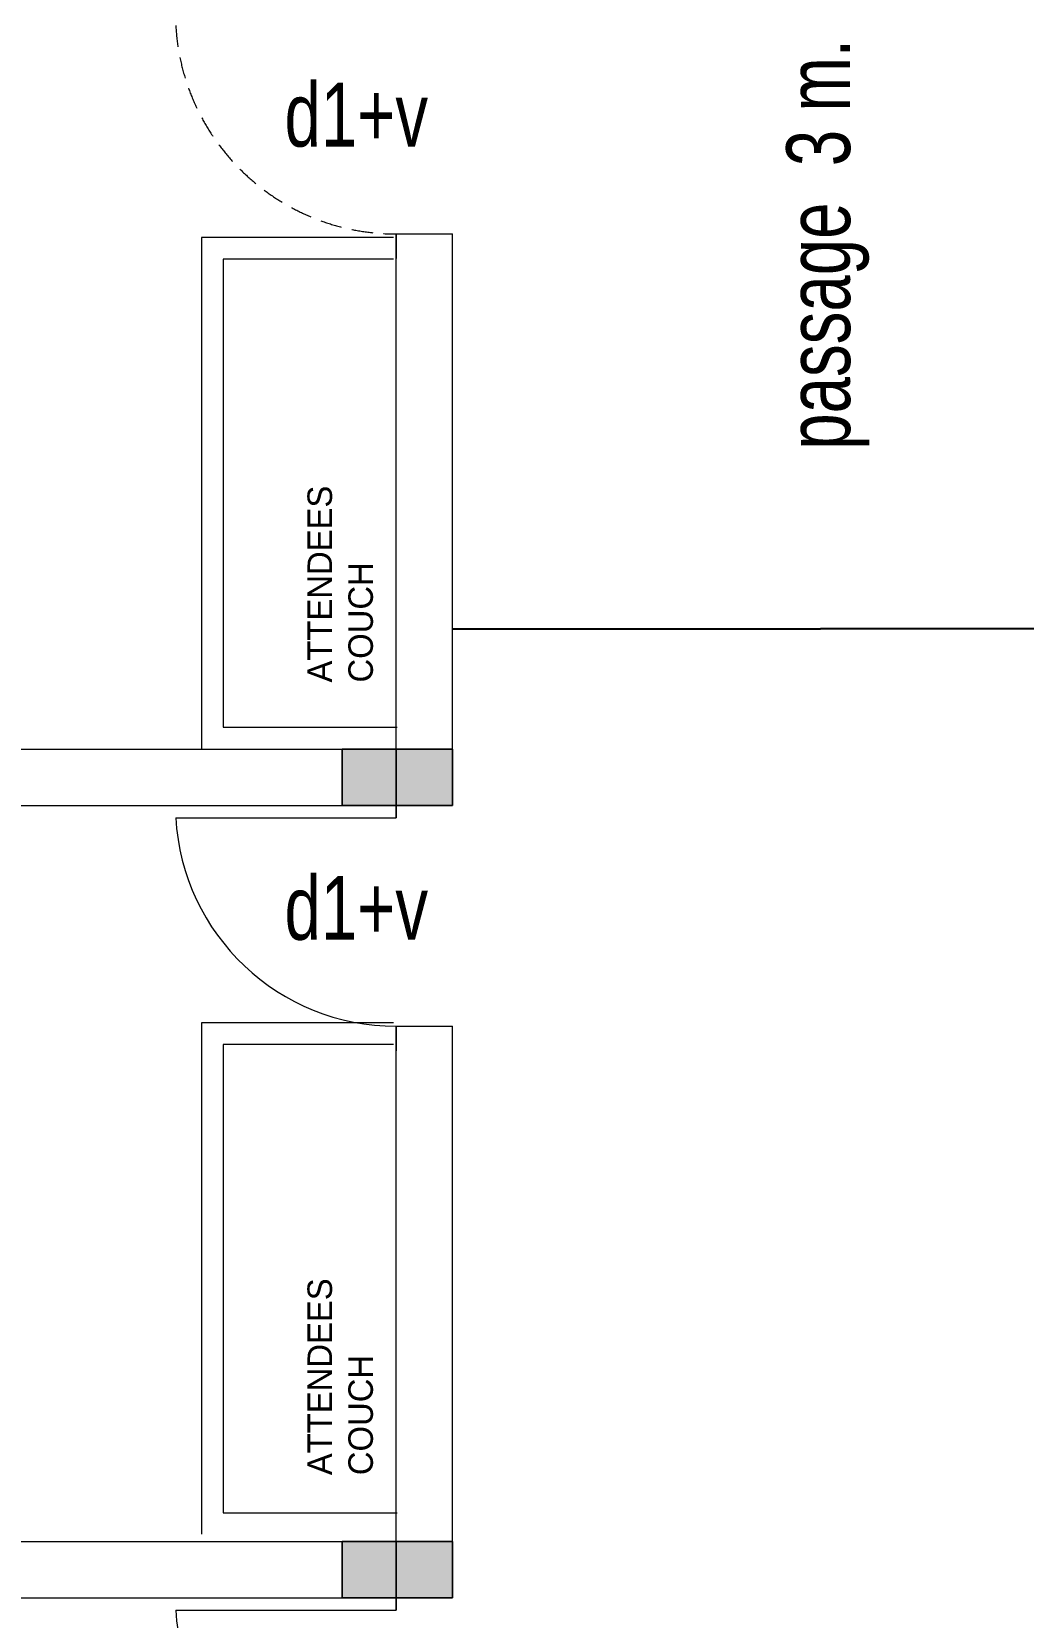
# Model space of a CAD drawing. Header units: metres. Extents: x 191982 to 427160, y -8904 to 80370.
# Drawn here: x 381512 to 385554, y 48272 to 54736 of the extents above; entities that cross this region are included whole.
import ezdxf

# ---------------------------------------------------------------- set-up
doc = ezdxf.new("R2010")
doc.units = ezdxf.units.M
doc.header["$LTSCALE"] = 700
doc.header["$MEASUREMENT"] = 0
doc.header["$PDMODE"] = 32
doc.linetypes.add('HIDDEN2', pattern=[0.1875, 0.125, -0.0625])
doc.layers.get('Defpoints').update_dxf_attribs({"lineweight": 9})
for name, color, linetype, lineweight in [('FURNITURE', 7, 'Continuous', 9), ('MAIN GATE', 7, 'Continuous', 9), ('NEW PLANS', 7, 'Continuous', 9)]:
    doc.layers.add(name, color=color, linetype=linetype, lineweight=lineweight)
doc.styles.add('RVR', font='MOD20.TTF')
doc.styles.get("Standard").update_dxf_attribs({"font": 'swisscl.ttf'})
doc.dimstyles.get("Standard").update_dxf_attribs({"dimtxt": 0.23, "dimasz": 0.23, "dimexe": 0.05, "dimexo": 0.05, "dimgap": 0.06, "dimtad": 0, "dimzin": 0, "dimdsep": 46, "dimtxsty": 'Standard', "dimcen": 0, "dimse1": 1, "dimse2": 1, "dimadec": 0, "dimazin": 0, "dimtfac": 1, "dimtofl": 0, "dimtmove": 2, "dimatfit": 0, "dimfxl": 0.18, "dimtolj": 1, "dimtzin": 0, "dimarcsym": 0})

# ---------------------------------------------------------------- blocks, each defined once
blk = doc.blocks.new('*D49')
at = {"layer": 'Defpoints', "color": 0, "transparency": 16777216}
for p in [(383227.8, 52301.4), (386227.8, 52301.4), (386227.8, 52301.4)]:
    blk.add_point(p, dxfattribs=at)
at = {"layer": 'NEW PLANS', "color": 0, "lineweight": -2, "transparency": 16777216}
for p, q in [((383228, 52301.4), (384727.3, 52301.4)), ((386227.5, 52301.4), (384728.3, 52301.4))]:
    blk.add_line(p, q, dxfattribs=at)
at = {"layer": 'NEW PLANS', "color": 0, "transparency": 16777216}
for points in [[(383228, 52301.4), (383228, 52301.3), (383227.8, 52301.4)], [(386227.5, 52301.4), (386227.5, 52301.3), (386227.8, 52301.4)]]:
    blk.add_solid(points, dxfattribs=at)
at = {"layer": 'NEW PLANS', "color": 0, "transparency": 16777216, "insert": (384727.8, 52301.4), "char_height": 0.23, "attachment_point": 5}
blk.add_mtext('\\A1;3000.00', dxfattribs=at)

msp = doc.modelspace()

# ---------------------------------------------------------------- hatches: boundary and pattern name
at = {"layer": 'NEW PLANS'}
for points in [[(382777.772, 51811.692), (382777.772, 51581.692), (382997.772, 51581.692), (382997.772, 51811.692)], [(382997.772, 51581.692), (382777.772, 51581.692), (382777.772, 51811.692), (382997.772, 51811.692)], [(382777.772, 51811.692), (382777.772, 51581.692), (382997.772, 51581.692), (382997.772, 51811.692)], [(382777.772, 51581.692), (382777.772, 51811.692), (382997.772, 51811.692), (382997.772, 51581.692)], [(383007.772, 51581.692), (383007.772, 51811.692), (382777.772, 51811.692), (382777.772, 51581.692)], [(383007.772, 51581.692), (383007.772, 51811.692), (382777.772, 51811.692), (382777.772, 51581.692)], [(382777.772, 51811.692), (382777.772, 51581.692), (382997.772, 51581.692), (382997.772, 51811.692)], [(382777.772, 51811.692), (382777.772, 51581.692), (382997.772, 51581.692), (382997.772, 51811.692)], [(382777.772, 51811.692), (382777.772, 51581.692), (382997.772, 51581.692), (382997.772, 51811.692)], [(382777.772, 51811.692), (382777.772, 51581.692), (382997.772, 51581.692), (382997.772, 51811.692)], [(383007.772, 51811.692), (383007.772, 51581.692), (382777.772, 51581.692), (382777.772, 51811.692)], [(383007.772, 51811.692), (383007.772, 51581.692), (382777.772, 51581.692), (382777.772, 51811.692)], [(382777.772, 51811.692), (382777.772, 51581.692), (382997.772, 51581.692), (382997.772, 51811.692)], [(382777.772, 51811.692), (382777.772, 51581.692), (382997.772, 51581.692), (382997.772, 51811.692)], [(383007.772, 51811.692), (383007.772, 51581.692), (382777.772, 51581.692), (382777.772, 51811.692)], [(383007.772, 51811.692), (383007.772, 51581.692), (382777.772, 51581.692), (382777.772, 51811.692)], [(382777.772, 51811.692), (382777.772, 51581.692), (382997.772, 51581.692), (382997.772, 51811.692)], [(382777.772, 51811.692), (382777.772, 51581.692), (382997.772, 51581.692), (382997.772, 51811.692)], [(382777.772, 51811.692), (382777.772, 51581.692), (382997.772, 51581.692), (382997.772, 51811.692)], [(382777.772, 51811.692), (382777.772, 51581.692), (382997.772, 51581.692), (382997.772, 51811.692)], [(383007.772, 51811.692), (383007.772, 51581.692), (382777.772, 51581.692), (382777.772, 51811.692)], [(383007.772, 51811.692), (383007.772, 51581.692), (382777.772, 51581.692), (382777.772, 51811.692)], [(382777.772, 51811.692), (382777.772, 51581.692), (382997.772, 51581.692), (382997.772, 51811.692)], [(382777.772, 51811.692), (382777.772, 51581.692), (382997.772, 51581.692), (382997.772, 51811.692)], [(382777.772, 51811.692), (382777.772, 51581.692), (382997.772, 51581.692), (382997.772, 51811.692)], [(382777.772, 51811.692), (382777.772, 51581.692), (382997.772, 51581.692), (382997.772, 51811.692)], [(382777.772, 51811.692), (382777.772, 51581.692), (382997.772, 51581.692), (382997.772, 51811.692)], [(382777.772, 51811.692), (382777.772, 51581.692), (382997.772, 51581.692), (382997.772, 51811.692)], [(383007.772, 51811.692), (383007.772, 51581.692), (382777.772, 51581.692), (382777.772, 51811.692)], [(383007.772, 51811.692), (383007.772, 51581.692), (382777.772, 51581.692), (382777.772, 51811.692)], [(382777.772, 51811.692), (382777.772, 51581.692), (382997.772, 51581.692), (382997.772, 51811.692)], [(382997.772, 51811.692), (382997.772, 51581.692), (383227.772, 51581.692), (383227.772, 51811.692)], [(382997.772, 51581.692), (382997.772, 51811.692), (383227.772, 51811.692), (383227.772, 51581.692)], [(382997.772, 51811.692), (382997.772, 51581.692), (383227.772, 51581.692), (383227.772, 51811.692)], [(382997.772, 51581.692), (382997.772, 51811.692), (383227.772, 51811.692), (383227.772, 51581.692)], [(382997.772, 51811.692), (382997.772, 51581.692), (383227.772, 51581.692), (383227.772, 51811.692)], [(382997.772, 51811.692), (382997.772, 51581.692), (383227.772, 51581.692), (383227.772, 51811.692)], [(382997.772, 51811.692), (382997.772, 51581.692), (383227.772, 51581.692), (383227.772, 51811.692)], [(382997.772, 51811.692), (382997.772, 51581.692), (383227.772, 51581.692), (383227.772, 51811.692)], [(382997.772, 51811.692), (382997.772, 51581.692), (383227.772, 51581.692), (383227.772, 51811.692)], [(382997.772, 51811.692), (382997.772, 51581.692), (383227.772, 51581.692), (383227.772, 51811.692)], [(382997.772, 51811.692), (382997.772, 51581.692), (383227.772, 51581.692), (383227.772, 51811.692)], [(382997.772, 51811.692), (382997.772, 51581.692), (383227.772, 51581.692), (383227.772, 51811.692)], [(382997.772, 51811.692), (382997.772, 51581.692), (383227.772, 51581.692), (383227.772, 51811.692)], [(382997.772, 51811.692), (382997.772, 51581.692), (383227.772, 51581.692), (383227.772, 51811.692)], [(382997.772, 51811.692), (382997.772, 51581.692), (383227.772, 51581.692), (383227.772, 51811.692)], [(382997.772, 51811.692), (382997.772, 51581.692), (383227.772, 51581.692), (383227.772, 51811.692)], [(382997.772, 51811.692), (382997.772, 51581.692), (383227.772, 51581.692), (383227.772, 51811.692)], [(382997.772, 51811.692), (382997.772, 51581.692), (383227.772, 51581.692), (383227.772, 51811.692)], [(382997.772, 51811.692), (382997.772, 51581.692), (383227.772, 51581.692), (383227.772, 51811.692)], [(382997.772, 51811.692), (382997.772, 51581.692), (383227.772, 51581.692), (383227.772, 51811.692)], [(382997.772, 51811.692), (382997.772, 51581.692), (383227.772, 51581.692), (383227.772, 51811.692)], [(383007.772, 51581.692), (383227.772, 51581.692), (383227.772, 51811.692), (383007.772, 51811.692)], [(383007.772, 51581.692), (383227.772, 51581.692), (383227.772, 51811.692), (383007.772, 51811.692)], [(383007.772, 51811.692), (383227.772, 51811.692), (383227.772, 51581.692), (383007.772, 51581.692)], [(383007.772, 51811.692), (383227.772, 51811.692), (383227.772, 51581.692), (383007.772, 51581.692)], [(383007.772, 51811.692), (383227.772, 51811.692), (383227.772, 51581.692), (383007.772, 51581.692)], [(383007.772, 51811.692), (383227.772, 51811.692), (383227.772, 51581.692), (383007.772, 51581.692)], [(383007.772, 51811.692), (383227.772, 51811.692), (383227.772, 51581.692), (383007.772, 51581.692)], [(383007.772, 51811.692), (383227.772, 51811.692), (383227.772, 51581.692), (383007.772, 51581.692)], [(383007.772, 51811.692), (383227.772, 51811.692), (383227.772, 51581.692), (383007.772, 51581.692)], [(383007.772, 51811.692), (383227.772, 51811.692), (383227.772, 51581.692), (383007.772, 51581.692)], [(382777.772, 48581.692), (382777.772, 48351.692), (382997.772, 48351.692), (382997.772, 48581.692)], [(382777.772, 48581.692), (382777.772, 48351.692), (382997.772, 48351.692), (382997.772, 48581.692)], [(382777.772, 48581.692), (382777.772, 48351.692), (382997.772, 48351.692), (382997.772, 48581.692)], [(382777.772, 48581.692), (382777.772, 48351.692), (382997.772, 48351.692), (382997.772, 48581.692)], [(383007.772, 48581.692), (383007.772, 48351.692), (382777.772, 48351.692), (382777.772, 48581.692)], [(383007.772, 48581.692), (383007.772, 48351.692), (382777.772, 48351.692), (382777.772, 48581.692)], [(382777.772, 48581.692), (382777.772, 48351.692), (382997.772, 48351.692), (382997.772, 48581.692)], [(382997.772, 48581.692), (382997.772, 48351.692), (383227.772, 48351.692), (383227.772, 48581.692)], [(382997.772, 48581.692), (382997.772, 48351.692), (383227.772, 48351.692), (383227.772, 48581.692)], [(382997.772, 48581.692), (382997.772, 48351.692), (383227.772, 48351.692), (383227.772, 48581.692)], [(382997.772, 48581.692), (382997.772, 48351.692), (383227.772, 48351.692), (383227.772, 48581.692)], [(382997.772, 48581.692), (382997.772, 48351.692), (383227.772, 48351.692), (383227.772, 48581.692)], [(383007.772, 48581.692), (383227.772, 48581.692), (383227.772, 48351.692), (383007.772, 48351.692)], [(383007.772, 48581.692), (383227.772, 48581.692), (383227.772, 48351.692), (383007.772, 48351.692)]]:
    msp.add_hatch(color=256, dxfattribs=at).paths.add_polyline_path(points)

# ---------------------------------------------------------------- linework, layer by layer
at = {"layer": 'FURNITURE'}
for p, q in [((382987.192, 53896.795), (382204.095, 53896.795)), ((382204.095, 53896.795), (382204.095, 51812.567)), ((382987.192, 53809.037), (382291.853, 53809.037)), ((382291.853, 53809.037), (382291.853, 51900.325)), ((382291.853, 51900.325), (383001.829, 51900.325)), ((382987.192, 50695.067), (382204.095, 50695.067)), ((382204.095, 50695.067), (382204.095, 48610.839)), ((382987.192, 50607.309), (382291.853, 50607.309)), ((382291.853, 50607.309), (382291.853, 48698.596)), ((382291.853, 48698.596), (383001.829, 48698.596))]:
    msp.add_line(p, q, dxfattribs=at)
at = {"layer": 'NEW PLANS'}
for p, q in [((382997.772, 51531.673), (382997.772, 53911.673)), ((382997.772, 53911.673), (382997.772, 53811.673)), ((382997.772, 51581.673), (382997.772, 53911.673)), ((382997.772, 51581.673), (382997.772, 53911.673)), ((382997.772, 53911.673), (383227.772, 53911.673)), ((383227.772, 51811.673), (383227.772, 53911.673)), ((383227.772, 51581.673), (383227.772, 53911.673)), ((383227.772, 51581.673), (383227.772, 53911.673)), ((378917.772, 51811.692), (383227.772, 51811.692)), ((378917.772, 51811.692), (383227.772, 51811.692)), ((378917.772, 51811.692), (383227.772, 51811.692)), ((382777.772, 51811.692), (383227.772, 51811.692)), ((382777.772, 51811.692), (383227.772, 51811.692)), ((382777.772, 51811.692), (383227.772, 51811.692)), ((382777.772, 51581.692), (382777.772, 51811.692)), ((382777.772, 51811.692), (383227.772, 51811.692)), ((382777.772, 51811.692), (382777.772, 51581.692)), ((382777.772, 51811.692), (383227.772, 51811.692)), ((382777.772, 51811.692), (383227.772, 51811.692)), ((382777.772, 51581.692), (382777.772, 51811.692)), ((382777.772, 51811.692), (383227.772, 51811.692)), ((382777.772, 51811.692), (383227.772, 51811.692)), ((382777.772, 51811.692), (382777.772, 51581.692)), ((382777.772, 51811.692), (383227.772, 51811.692)), ((382777.772, 51811.692), (383227.772, 51811.692)), ((382777.772, 51811.692), (383227.772, 51811.692)), ((382777.772, 51811.692), (383227.772, 51811.692)), ((382777.772, 51811.692), (383227.772, 51811.692)), ((382777.772, 51581.692), (382777.772, 51811.692)), ((382777.772, 51811.692), (383227.772, 51811.692)), ((382777.772, 51811.692), (383227.772, 51811.692)), ((382777.772, 51811.692), (383227.772, 51811.692)), ((382777.772, 51811.692), (383227.772, 51811.692)), ((382777.772, 51811.692), (383227.772, 51811.692)), ((382777.772, 51581.692), (382777.772, 51811.692)), ((382777.772, 51811.692), (383227.772, 51811.692)), ((382777.772, 51811.692), (383227.772, 51811.692)), ((382777.772, 51811.692), (383227.772, 51811.692)), ((382777.772, 51811.692), (383227.772, 51811.692)), ((382777.772, 51581.692), (382777.772, 51811.692)), ((383227.772, 51811.692), (382777.772, 51811.692)), ((382777.772, 51811.692), (383227.772, 51811.692)), ((382777.772, 51811.692), (383227.772, 51811.692)), ((382777.772, 51581.692), (382777.772, 51811.692)), ((382777.772, 51811.692), (383227.772, 51811.692)), ((382777.772, 51811.692), (383227.772, 51811.692)), ((382777.772, 51811.692), (383227.772, 51811.692)), ((382777.772, 51811.692), (383227.772, 51811.692)), ((382777.772, 51581.692), (382777.772, 51811.692)), ((383227.772, 51811.692), (382777.772, 51811.692)), ((382777.772, 51811.692), (383227.772, 51811.692)), ((382777.772, 51811.692), (383227.772, 51811.692)), ((382777.772, 51581.692), (382777.772, 51811.692)), ((382777.772, 51811.692), (383227.772, 51811.692)), ((382777.772, 51811.692), (383227.772, 51811.692)), ((382777.772, 51811.692), (383227.772, 51811.692)), ((382777.772, 51811.692), (383227.772, 51811.692)), ((382777.772, 51811.692), (383227.772, 51811.692)), ((382777.772, 51581.692), (382777.772, 51811.692)), ((382777.772, 51811.692), (383227.772, 51811.692)), ((382777.772, 51811.692), (383227.772, 51811.692)), ((382777.772, 51811.692), (383227.772, 51811.692)), ((382777.772, 51811.692), (383227.772, 51811.692)), ((382777.772, 51811.692), (383227.772, 51811.692)), ((382777.772, 51581.692), (382777.772, 51811.692)), ((382777.772, 51811.692), (383227.772, 51811.692)), ((382777.772, 51811.692), (383227.772, 51811.692)), ((382777.772, 51811.692), (383227.772, 51811.692)), ((382777.772, 51811.692), (383227.772, 51811.692)), ((382777.772, 51581.692), (382777.772, 51811.692)), ((383227.772, 51811.692), (382777.772, 51811.692)), ((382777.772, 51811.692), (383227.772, 51811.692)), ((382777.772, 51811.692), (383227.772, 51811.692)), ((382777.772, 51581.692), (382777.772, 51811.692)), ((382777.772, 51581.692), (382777.772, 51811.692)), ((382777.772, 51581.692), (382777.772, 51811.692)), ((382777.772, 51811.692), (383227.772, 51811.692)), ((382777.772, 51811.692), (383227.772, 51811.692)), ((382777.772, 51811.692), (383227.772, 51811.692)), ((382777.772, 51811.692), (383227.772, 51811.692)), ((382777.772, 51811.692), (383227.772, 51811.692)), ((382777.772, 51581.692), (382777.772, 51811.692)), ((382777.772, 51811.692), (383227.772, 51811.692)), ((382777.772, 51811.692), (383227.772, 51811.692)), ((382777.772, 51811.692), (383227.772, 51811.692)), ((382777.772, 51811.692), (383227.772, 51811.692)), ((382777.772, 51811.692), (383227.772, 51811.692)), ((382777.772, 51581.692), (382777.772, 51811.692)), ((382777.772, 51811.692), (383227.772, 51811.692)), ((382777.772, 51811.692), (383227.772, 51811.692)), ((382777.772, 51811.692), (383227.772, 51811.692)), ((382777.772, 51811.692), (383227.772, 51811.692)), ((382777.772, 51581.692), (382777.772, 51811.692)), ((383227.772, 51811.692), (382777.772, 51811.692)), ((382777.772, 51811.692), (383227.772, 51811.692)), ((382777.772, 51811.692), (383227.772, 51811.692)), ((382777.772, 51581.692), (382777.772, 51811.692)), ((382777.772, 51581.692), (382777.772, 51811.692)), ((382997.772, 51811.692), (382997.772, 51581.692)), ((382997.772, 51811.692), (382997.772, 51581.692)), ((382997.772, 51811.692), (382997.772, 51531.692)), ((383227.772, 51811.692), (383227.772, 51581.692)), ((383227.772, 51811.692), (383227.772, 51581.692)), ((383227.772, 51581.692), (383227.772, 51811.692)), ((383227.772, 51581.692), (383227.772, 51811.692)), ((383227.772, 51581.692), (383227.772, 51811.692)), ((383227.772, 51581.692), (383227.772, 51811.692)), ((383227.772, 51581.692), (383227.772, 51811.692)), ((383227.772, 51581.692), (383227.772, 51811.692)), ((383227.772, 51581.692), (383227.772, 51811.692)), ((383227.772, 51581.692), (383227.772, 51811.692)), ((376767.772, 51581.692), (383227.772, 51581.692)), ((376767.772, 51581.692), (383227.772, 51581.692)), ((376767.772, 51581.692), (383227.772, 51581.692)), ((376767.772, 51581.692), (383227.772, 51581.692)), ((376767.772, 51581.692), (383227.772, 51581.692)), ((378917.772, 51581.692), (383227.772, 51581.692)), ((378917.772, 51581.692), (383227.772, 51581.692)), ((378917.772, 51581.692), (383227.772, 51581.692)), ((382777.772, 51581.692), (383227.772, 51581.692)), ((382777.772, 51581.692), (383227.772, 51581.692)), ((382777.772, 51581.692), (383227.772, 51581.692)), ((382777.772, 51581.692), (383227.772, 51581.692)), ((382777.772, 51581.692), (383227.772, 51581.692)), ((382777.772, 51581.692), (383227.772, 51581.692)), ((382777.772, 51581.692), (383227.772, 51581.692)), ((382777.772, 51581.692), (383227.772, 51581.692)), ((382777.772, 51581.692), (383227.772, 51581.692)), ((382777.772, 51581.692), (383227.772, 51581.692)), ((382777.772, 51581.692), (383227.772, 51581.692)), ((382777.772, 51581.692), (383227.772, 51581.692)), ((382777.772, 51581.692), (383227.772, 51581.692)), ((382777.772, 51581.692), (383227.772, 51581.692)), ((382777.772, 51581.692), (383227.772, 51581.692)), ((382777.772, 51581.692), (383227.772, 51581.692)), ((382777.772, 51581.692), (383227.772, 51581.692)), ((382777.772, 51581.692), (383227.772, 51581.692)), ((382777.772, 51581.692), (383227.772, 51581.692)), ((382777.772, 51581.692), (383227.772, 51581.692)), ((382777.772, 51581.692), (383227.772, 51581.692)), ((382777.772, 51581.692), (383227.772, 51581.692)), ((382777.772, 51581.692), (383227.772, 51581.692)), ((382777.772, 51581.692), (383227.772, 51581.692)), ((382777.772, 51581.692), (383227.772, 51581.692)), ((382777.772, 51581.692), (383227.772, 51581.692)), ((382777.772, 51581.692), (383227.772, 51581.692)), ((382777.772, 51581.692), (383227.772, 51581.692)), ((382777.772, 51581.692), (383227.772, 51581.692)), ((382777.772, 51581.692), (383227.772, 51581.692)), ((382777.772, 51581.692), (382997.772, 51581.692)), ((382777.772, 51581.692), (383227.772, 51581.692)), ((382777.772, 51581.692), (383227.772, 51581.692)), ((382777.772, 51581.692), (383227.772, 51581.692)), ((382777.772, 51581.692), (383227.772, 51581.692)), ((382777.772, 51581.692), (383227.772, 51581.692)), ((382777.772, 51581.692), (383227.772, 51581.692)), ((382777.772, 51581.692), (383227.772, 51581.692)), ((382777.772, 51581.692), (383227.772, 51581.692)), ((382777.772, 51581.692), (383227.772, 51581.692)), ((382777.772, 51581.692), (383227.772, 51581.692)), ((382777.772, 51581.692), (383227.772, 51581.692)), ((382777.772, 51581.692), (383227.772, 51581.692)), ((382777.772, 51581.692), (383227.772, 51581.692)), ((382777.772, 51581.692), (383227.772, 51581.692)), ((382777.772, 51581.692), (383227.772, 51581.692)), ((382777.772, 51581.692), (383227.772, 51581.692)), ((382777.772, 51581.692), (382997.772, 51581.692)), ((382777.772, 51581.692), (383227.772, 51581.692)), ((382777.772, 51581.692), (383227.772, 51581.692)), ((382777.772, 51581.692), (383227.772, 51581.692)), ((382777.772, 51581.692), (383227.772, 51581.692)), ((382777.772, 51581.692), (383227.772, 51581.692)), ((382777.772, 51581.692), (383227.772, 51581.692)), ((382777.772, 51581.692), (383227.772, 51581.692)), ((382777.772, 51581.692), (383227.772, 51581.692)), ((382777.772, 51581.692), (383227.772, 51581.692)), ((382777.772, 51581.692), (383227.772, 51581.692)), ((382777.772, 51581.692), (383227.772, 51581.692)), ((382777.772, 51581.692), (383227.772, 51581.692)), ((382777.772, 51581.692), (383227.772, 51581.692)), ((382777.772, 51581.692), (383227.772, 51581.692)), ((382777.772, 51581.692), (383227.772, 51581.692)), ((382777.772, 51581.692), (383227.772, 51581.692)), ((382947.772, 51581.692), (382997.772, 51581.692)), ((382947.772, 51581.692), (382997.772, 51581.692)), ((382997.772, 51531.692), (382997.772, 51581.692)), ((382997.772, 51581.692), (382997.772, 51531.692)), ((383227.772, 51581.692), (383227.772, 51586.47)), ((382099.162, 51531.692), (382997.772, 51531.692)), ((382099.162, 51531.692), (382997.772, 51531.692)), ((382997.772, 48301.692), (382997.772, 50681.692)), ((382997.772, 50681.692), (382997.772, 50581.692)), ((382997.772, 48351.692), (382997.772, 50681.692)), ((382997.772, 48351.692), (382997.772, 50681.692)), ((382997.772, 50681.692), (383227.772, 50681.692)), ((383227.772, 48581.692), (383227.772, 50681.692)), ((383227.772, 48351.692), (383227.772, 50681.692)), ((383227.772, 48351.692), (383227.772, 50681.692)), ((378917.772, 48581.692), (383227.772, 48581.692)), ((378917.772, 48581.692), (383227.772, 48581.692)), ((378917.772, 48581.692), (383227.772, 48581.692)), ((382777.772, 48581.692), (383227.772, 48581.692)), ((382777.772, 48581.692), (383227.772, 48581.692)), ((382777.772, 48581.692), (383227.772, 48581.692)), ((382777.772, 48581.692), (383227.772, 48581.692)), ((382777.772, 48581.692), (383227.772, 48581.692)), ((382777.772, 48351.692), (382777.772, 48581.692)), ((382777.772, 48581.692), (383227.772, 48581.692)), ((382777.772, 48581.692), (383227.772, 48581.692)), ((382777.772, 48581.692), (383227.772, 48581.692)), ((382777.772, 48581.692), (383227.772, 48581.692)), ((382777.772, 48581.692), (383227.772, 48581.692)), ((382777.772, 48351.692), (382777.772, 48581.692)), ((382777.772, 48581.692), (383227.772, 48581.692)), ((382777.772, 48581.692), (383227.772, 48581.692)), ((382777.772, 48581.692), (383227.772, 48581.692)), ((382777.772, 48581.692), (383227.772, 48581.692)), ((382777.772, 48351.692), (382777.772, 48581.692)), ((383227.772, 48581.692), (382777.772, 48581.692)), ((382777.772, 48581.692), (383227.772, 48581.692)), ((382777.772, 48581.692), (383227.772, 48581.692)), ((382777.772, 48351.692), (382777.772, 48581.692)), ((382777.772, 48351.692), (382777.772, 48581.692)), ((382997.772, 48581.692), (382997.772, 48351.692)), ((382997.772, 48581.692), (382997.772, 48301.692)), ((383227.772, 48351.692), (383227.772, 48581.692)), ((383227.772, 48351.692), (383227.772, 48581.692)), ((383227.772, 48351.692), (383227.772, 48581.692)), ((378917.772, 48351.692), (383227.772, 48351.692)), ((378917.772, 48351.692), (383227.772, 48351.692)), ((378917.772, 48351.692), (383227.772, 48351.692)), ((382777.772, 48351.692), (382997.772, 48351.692)), ((382777.772, 48351.692), (383227.772, 48351.692)), ((382777.772, 48351.692), (383227.772, 48351.692)), ((382777.772, 48351.692), (383227.772, 48351.692)), ((382777.772, 48351.692), (383227.772, 48351.692)), ((382777.772, 48351.692), (383227.772, 48351.692)), ((382777.772, 48351.692), (383227.772, 48351.692)), ((382777.772, 48351.692), (383227.772, 48351.692)), ((382777.772, 48351.692), (383227.772, 48351.692)), ((382777.772, 48351.692), (383227.772, 48351.692)), ((382777.772, 48351.692), (383227.772, 48351.692)), ((382777.772, 48351.692), (383227.772, 48351.692)), ((382777.772, 48351.692), (383227.772, 48351.692)), ((382777.772, 48351.692), (383227.772, 48351.692)), ((382777.772, 48351.692), (383227.772, 48351.692)), ((382777.772, 48351.692), (383227.772, 48351.692)), ((382777.772, 48351.692), (383227.772, 48351.692)), ((382947.772, 48351.692), (382997.772, 48351.692)), ((382997.772, 48351.692), (382997.772, 48301.692)), ((382099.162, 48301.692), (382997.772, 48301.692))]:
    msp.add_line(p, q, dxfattribs=at)
for points in [[(383227.772, 51581.692), (383227.772, 51811.692), (382777.772, 51811.692), (382777.772, 51581.692)], [(383227.772, 51811.692), (383227.772, 51581.692), (382777.772, 51581.692), (382777.772, 51811.692)], [(383227.772, 51581.692), (383227.772, 51811.692), (382777.772, 51811.692), (382777.772, 51581.692)], [(383227.772, 51811.692), (383227.772, 51581.692), (382777.772, 51581.692), (382777.772, 51811.692)], [(382777.772, 51811.692), (382777.772, 51581.692), (383227.772, 51581.692), (383227.772, 51811.692)], [(382777.772, 51811.692), (382777.772, 51581.692), (383227.772, 51581.692), (383227.772, 51811.692)], [(383227.772, 51581.692), (383227.772, 51811.692), (382777.772, 51811.692), (382777.772, 51581.692)], [(383227.772, 51581.692), (383227.772, 51811.692), (382777.772, 51811.692), (382777.772, 51581.692)], [(383227.772, 51581.692), (383227.772, 51811.692), (382777.772, 51811.692), (382777.772, 51581.692)], [(383227.772, 51581.692), (383227.772, 51811.692), (382777.772, 51811.692), (382777.772, 51581.692)], [(382777.772, 51581.692), (382777.772, 51811.692), (383227.772, 51811.692), (383227.772, 51581.692)], [(382777.772, 51581.692), (382777.772, 51811.692), (383227.772, 51811.692), (383227.772, 51581.692)], [(383227.772, 51581.692), (383227.772, 51811.692), (382777.772, 51811.692), (382777.772, 51581.692)], [(383227.772, 51581.692), (383227.772, 51811.692), (382777.772, 51811.692), (382777.772, 51581.692)], [(382777.772, 51581.692), (382777.772, 51811.692), (383227.772, 51811.692), (383227.772, 51581.692)], [(382777.772, 51581.692), (382777.772, 51811.692), (383227.772, 51811.692), (383227.772, 51581.692)], [(383227.772, 51581.692), (383227.772, 51811.692), (382777.772, 51811.692), (382777.772, 51581.692)], [(383227.772, 51581.692), (383227.772, 51811.692), (382777.772, 51811.692), (382777.772, 51581.692)], [(383227.772, 51581.692), (383227.772, 51811.692), (382777.772, 51811.692), (382777.772, 51581.692)], [(383227.772, 51581.692), (383227.772, 51811.692), (382777.772, 51811.692), (382777.772, 51581.692)], [(382777.772, 51581.692), (382777.772, 51811.692), (383227.772, 51811.692), (383227.772, 51581.692)], [(382777.772, 51581.692), (382777.772, 51811.692), (383227.772, 51811.692), (383227.772, 51581.692)], [(383227.772, 51581.692), (383227.772, 51811.692), (382777.772, 51811.692), (382777.772, 51581.692)], [(383227.772, 51581.692), (383227.772, 51811.692), (382777.772, 51811.692), (382777.772, 51581.692)], [(383227.772, 51581.692), (383227.772, 51811.692), (382777.772, 51811.692), (382777.772, 51581.692)], [(383227.772, 51581.692), (383227.772, 51811.692), (382777.772, 51811.692), (382777.772, 51581.692)], [(383227.772, 51581.692), (383227.772, 51811.692), (382777.772, 51811.692), (382777.772, 51581.692)], [(383227.772, 51581.692), (383227.772, 51811.692), (382777.772, 51811.692), (382777.772, 51581.692)], [(382777.772, 51581.692), (382777.772, 51811.692), (383227.772, 51811.692), (383227.772, 51581.692)], [(382777.772, 51581.692), (382777.772, 51811.692), (383227.772, 51811.692), (383227.772, 51581.692)], [(383227.772, 51581.692), (383227.772, 51811.692), (382777.772, 51811.692), (382777.772, 51581.692)], [(383227.772, 48351.692), (383227.772, 48581.692), (382777.772, 48581.692), (382777.772, 48351.692)], [(383227.772, 48351.692), (383227.772, 48581.692), (382777.772, 48581.692), (382777.772, 48351.692)], [(383227.772, 48351.692), (383227.772, 48581.692), (382777.772, 48581.692), (382777.772, 48351.692)], [(383227.772, 48351.692), (383227.772, 48581.692), (382777.772, 48581.692), (382777.772, 48351.692)], [(382777.772, 48351.692), (382777.772, 48581.692), (383227.772, 48581.692), (383227.772, 48351.692)], [(382777.772, 48351.692), (382777.772, 48581.692), (383227.772, 48581.692), (383227.772, 48351.692)], [(383227.772, 48351.692), (383227.772, 48581.692), (382777.772, 48581.692), (382777.772, 48351.692)]]:
    msp.add_lwpolyline(points, close=True, dxfattribs=at)
at = {"layer": 'NEW PLANS', "linetype": 'HIDDEN2'}
msp.add_arc((382997.772, 54811.673), 900, 183.1847385, 270, dxfattribs=at)
at = {"layer": 'NEW PLANS'}
for centre in [(382997.772, 51581.692), (382997.772, 48351.692)]:
    msp.add_arc(centre, 900, 183.1847385, 270, dxfattribs=at)

# ---------------------------------------------------------------- texts
at = {"layer": 'MAIN GATE', "char_height": 100, "width": 3.45357, "attachment_point": 1, "rotation": 90, "style": 'RVR'}
for insert in [(382636.17, 52083.034), (382636.17, 48851.626)]:
    msp.add_mtext('ATTENDEES COUCH  ', dxfattribs=dict(at, insert=insert))
at = {"layer": 'NEW PLANS'}
msp.add_text('passage  3 m. wide', height=260, rotation=90, dxfattribs=at).set_placement((384848.286, 53032.023))
for p in [(382542.461, 54267.841), (382542.461, 51034.418)]:
    msp.add_text('d1+v', height=260, dxfattribs=at).set_placement(p)

# ---------------------------------------------------------------- dimensions: what is measured, and where the dimension line sits
dim = msp.add_linear_dim(base=(386227.772, 52301.363), p1=(383227.772, 52301.363), p2=(386227.772, 52301.363), dimstyle='Standard', dxfattribs=at)
dim.commit()
dim.dimension.update_dxf_attribs({"geometry": '*D49', "text_midpoint": (384727.772, 52301.363)})

doc.saveas('drawing.dxf')
